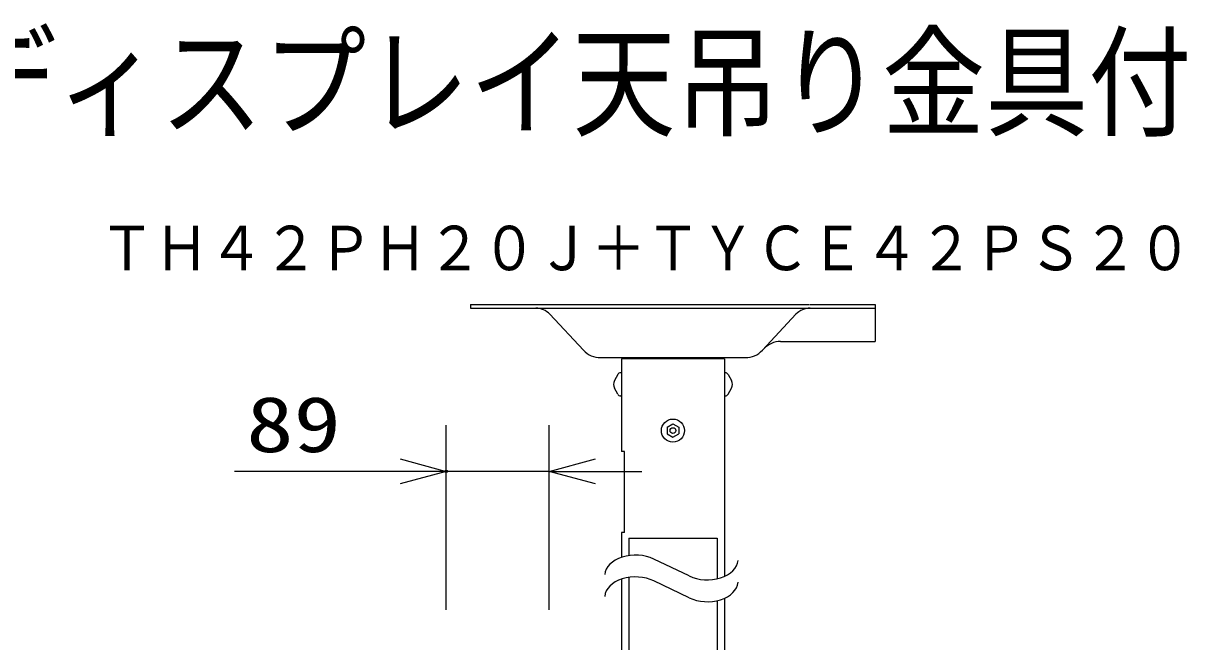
# Model space of a CAD drawing. Units: millimetres, scale not verified. Extents: x -63 to 63, y -57 to 57.
# Drawn here: x 12.1 to 62.4, y 30.6 to 57.4 of the extents above; entities that cross this region are included whole.
import ezdxf
from ezdxf.enums import TextEntityAlignment as Align

# ---------------------------------------------------------------- set-up
doc = ezdxf.new("R2010")
doc.units = ezdxf.units.MM
doc.header["$LTSCALE"] = 0.190236
doc.header["$PDMODE"] = 32
doc.header["$PDSIZE"] = 0.0951
for name, color, linetype in [('0-0_MOJI1', 2, 'Continuous'), ('0-2_GAIKEI', 1, 'Continuous'), ('0-3_KIJUN', 3, 'Continuous'), ('0-4_TOUROKU', 7, 'Continuous')]:
    doc.layers.add(name, color=color, linetype=linetype)
doc.styles.add('ＭＳ ゴシック', font='')
doc.styles.get('ＭＳ ゴシック').set_extended_font_data('MS Gothic')

# ---------------------------------------------------------------- blocks, each defined once
blk = doc.blocks.new('_OPEN30')
at = {"layer": '0-4_TOUROKU'}
blk.add_line((0, 0), (-1, 0), dxfattribs=at)
blk.add_lwpolyline([(-1, 0.26795), (0, 0), (-1, -0.26795)], dxfattribs=at)

msp = doc.modelspace()

# ---------------------------------------------------------------- linework, layer by layer
at = {"layer": '0-2_GAIKEI'}
for p, q in [((31.4754, 45.2277), (46.1279, 45.2277)), ((31.4754, 45.2277), (31.4754, 45.0677)), ((31.4754, 45.0677), (48.9754, 45.0677)), ((36.3595, 43.2449), (34.905, 44.8012)), ((44.0913, 43.2449), (45.5459, 44.8012)), ((46.1596, 45.2277), (48.9754, 45.2277)), ((48.9754, 45.2277), (48.9754, 43.6277)), ((44.8833, 43.6277), (48.9754, 43.6277)), ((37.0901, 42.9277), (43.3607, 42.9277)), ((42.4529, 42.8728), (37.9979, 42.8728)), ((37.9979, 42.8728), (37.9979, 38.8727)), ((38.1504, 42.9277), (38.1504, 42.8728)), ((42.3004, 42.9277), (42.3004, 42.8728)), ((42.4529, 42.8728), (42.4529, 33.4683)), ((37.9979, 42.2728), (37.9673, 42.2728)), ((42.4529, 42.2728), (42.4835, 42.2728)), ((37.8356, 42.1946), (37.6955, 41.9378)), ((42.6152, 42.1946), (42.7554, 41.9378)), ((37.8356, 41.3509), (37.6955, 41.6077)), ((37.9979, 41.2728), (37.9673, 41.2728)), ((42.4529, 41.2728), (42.4835, 41.2728)), ((42.6152, 41.3509), (42.7554, 41.6077)), ((39.9754, 39.9171), (40.2254, 40.0614)), ((40.2254, 40.0614), (40.4754, 39.9171)), ((40.4754, 39.9171), (40.4754, 39.6284)), ((38.128, 38.8727), (37.9979, 38.8727)), ((38.128, 35.3727), (38.128, 38.8727)), ((37.9979, 35.3727), (37.9979, 34.2902)), ((38.128, 35.3727), (37.9979, 35.3727)), ((38.3179, 35.1227), (42.1329, 35.1227)), ((38.3179, 35.1227), (38.3179, 34.3674)), ((42.1329, 35.1227), (42.1329, 33.363)), ((40.9243, 33.4867), (39.3921, 34.2187)), ((37.9979, 33.3469), (37.9979, 23.799)), ((38.3179, 33.4241), (38.3179, 19.624)), ((40.9243, 32.5434), (39.3921, 33.2754)), ((42.1329, 32.4197), (42.1329, 19.624)), ((42.4529, 32.525), (42.4529, 23.799))]:
    msp.add_line(p, q, dxfattribs=at)
msp.add_lwpolyline([(39.9754, 39.9171), (39.9754, 39.6284), (40.2254, 39.4841), (40.4754, 39.6284)], dxfattribs=at)
for radius in [0.5, 0.125]:
    msp.add_circle((40.2254, 39.7727), radius, dxfattribs=at)
for centre, radius, start, end in [((34.2913, 44.2277), 0.84, 43.0632, 90), ((46.1596, 44.2277), 0.84, 90, 136.9368), ((44.8833, 42.6277), 1, 90, 136.9368), ((37.0901, 43.9277), 1, 223.0632, 270), ((43.3607, 43.9277), 1, 270, 316.9368), ((37.9673, 42.1228), 0.15, 90, 151.37136), ((42.4835, 42.1228), 0.15, 28.62864, 90), ((37.9979, 41.7728), 0.3446, 151.37136, 208.62864), ((42.4529, 41.7728), 0.3446, 331.37136, 28.62864), ((37.9673, 41.4228), 0.15, 208.62864, 270), ((42.4835, 41.4228), 0.15, 270, 331.37136)]:
    msp.add_arc(centre, radius, start, end, dxfattribs=at)
for centre, start_param, end_param in [((38.608, 33.5003), 0.9418378, 3.0907675), ((41.7084, 34.2052), 4.0834305, 6.2323602), ((38.608, 32.5569), 0.9418378, 3.0907675), ((41.7084, 33.2619), 4.0834305, 6.2323602)]:
    msp.add_ellipse(centre, major_axis=(1.3327, 0), ratio=0.666667, start_param=start_param, end_param=end_param, dxfattribs=at)
at = {"layer": '0-3_KIJUN'}
for p, q in [((30.423, 32.0178), (30.423, 40.0112)), ((34.873, 32.0178), (34.873, 40.0112)), ((28.4229, 38.0112), (21.2563, 38.0112)), ((34.873, 38.0112), (30.423, 38.0112)), ((36.873, 38.0112), (38.873, 38.0112))]:
    msp.add_line(p, q, dxfattribs=at)
at = {"layer": '0-4_TOUROKU'}
msp.add_point((30.423, 38.0112), dxfattribs=at)

# ---------------------------------------------------------------- block references
at = {"layer": '0-3_KIJUN', "xscale": 2, "yscale": 2}
msp.add_blockref('_OPEN30', (30.423, 38.0112), dxfattribs=at)
at = {"layer": '0-3_KIJUN', "xscale": 2, "yscale": 2, "rotation": 180}
msp.add_blockref('_OPEN30', (34.873, 38.0112), dxfattribs=at)

# ---------------------------------------------------------------- texts
at = {"layer": '0-0_MOJI1', "style": 'ＭＳ ゴシック', "width": 0.85}
msp.add_text('ハイビジョンプラズマディスプレイ天吊り金具付', height=3.848, dxfattribs=at).set_placement((-35.5001, 51.7599), align=Align.BOTTOM_LEFT)
at = {"layer": '0-3_KIJUN', "style": 'ＭＳ ゴシック', "width": 1.25}
msp.add_text('89', height=2.406, dxfattribs=at).set_placement((21.7727, 38.1208), align=Align.BOTTOM_LEFT)
at = {"layer": '0-4_TOUROKU', "color": 1, "style": 'ＭＳ ゴシック', "width": 0.9}
msp.add_text('ＴＨ４２ＰＨ２０Ｊ＋ＴＹＣＥ４２ＰＳ２０', height=1.924, dxfattribs=at).set_placement((15.4333, 46.13), align=Align.BOTTOM_LEFT)

doc.saveas('drawing.dxf')
